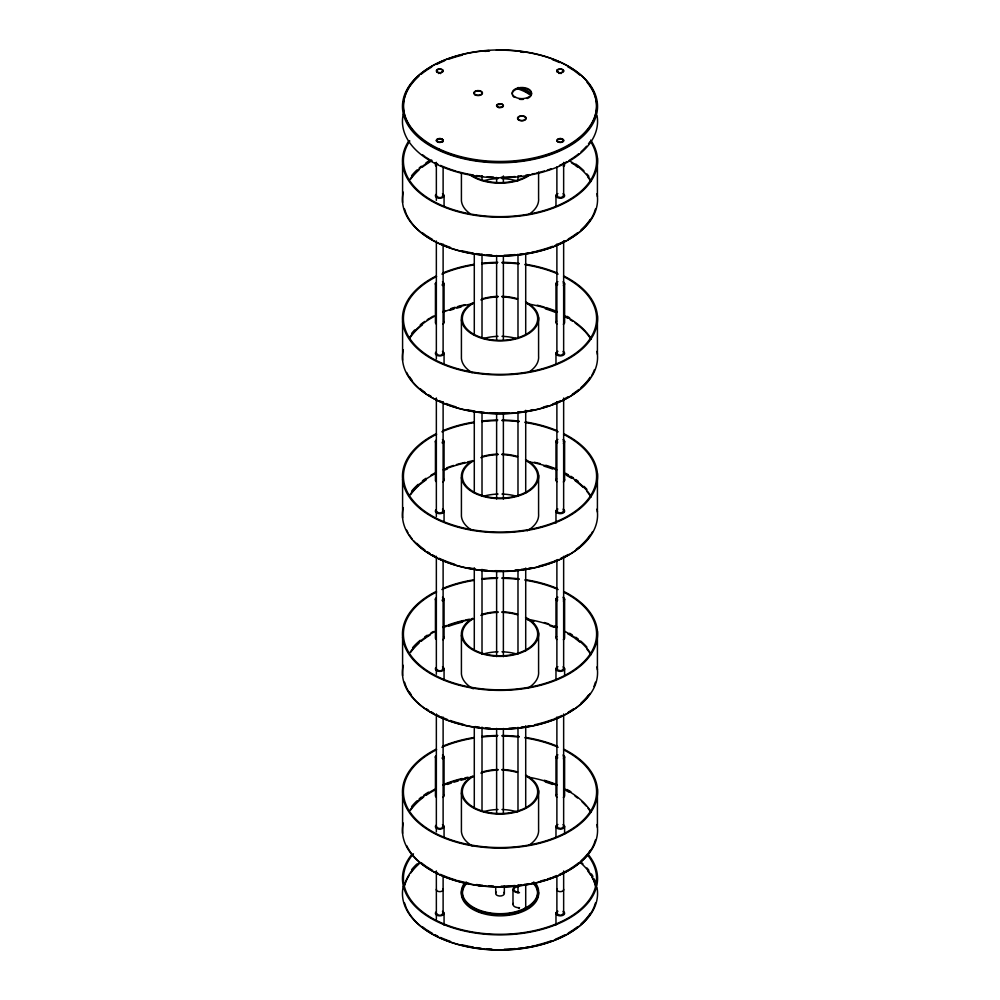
<?xml version="1.0" encoding="UTF-8"?>
<svg xmlns="http://www.w3.org/2000/svg" width="1000" height="1000" viewBox="0 0 1000 1000"><rect width="100%" height="100%" fill="white"/><g stroke="black" fill="none" stroke-linecap="round" stroke-linejoin="round"><path stroke-width="1.5" d="M441.75 139.713L441.75 138.925L438.113 138.775L436.362 140.625L438.55 142.312L442.113 141.862L442.9 139.8L441.75 138.925M527.112 98.537A9.663 5.575 0 0 0 531.4 94.725L531.5 93.562A9.663 5.575 0 0 0 522.362 88.287L520.35 88.35A9.663 5.575 0 0 0 512.212 94.15M556.9 71.025L557.3 69.95L560.513 68.938L563.438 70.213L563.575 71.3L560.988 72.8L559.087 72.713L556.9 71.025L556.9 71.812M557.3 194.75L557.562 196.863L560.988 197.6L563.575 196.1L563.438 195.012M557.3 282.887L557.562 284.988M557.3 352.475L557.562 354.588L560.988 355.325L563.575 353.825L563.438 352.738M557.3 440.613L557.562 442.713M557.3 510.2L557.562 512.312L560.988 513.05L563.575 511.55L563.438 510.462M557.3 598.337L557.562 600.438M557.3 667.925L557.562 670.037L560.988 670.775L563.575 669.275L563.438 668.188M557.3 756.062L557.562 758.162M557.3 825.65L557.562 827.763L560.988 828.5L563.575 827L563.438 825.913M557.3 912.4L557.562 914.513L560.988 915.25L563.575 913.75L563.438 912.65M442.113 285.2L442.9 283.137M442.113 442.925L442.9 440.863M442.113 600.65L442.9 598.587M442.113 758.375L442.9 756.312M558.65 138.775L556.9 140.625L557.562 141.65L560.988 142.387L563.175 141.488A3.375 1.95 0 0 0 562.7 139.125L562.013 138.812A3.375 1.95 0 0 0 557.925 139.075L557.375 139.475A3.375 1.95 0 0 0 557.312 141.425L557.837 141.838A3.375 1.95 0 0 0 562.625 141.888L563.575 140.9L562.3 138.925L558.65 138.775L558.65 139.562M440.45 72.8L443.038 71.3L442.9 70.213L439.975 68.938L436.763 69.95L437.025 72.062L440.45 72.8L440.45 73.587M522.062 88.3L531.487 93.737M518.212 87.513L520.438 88.35A28.188 16.275 0 0 1 531.4 94.675M436.362 195.825L438.55 197.512L440.45 197.6L442.113 197.062L442.9 195.012M436.362 353.55L438.55 355.238L440.45 355.325L442.113 354.787L442.9 352.738M436.362 511.275L438.55 512.962L440.45 513.05L442.113 512.525L442.9 510.462M436.362 669L438.55 670.688L440.45 670.775L442.113 670.25L442.9 668.188M436.362 826.725L438.55 828.413L440.45 828.5L442.113 827.975L442.9 825.913M436.362 913.475L438.55 915.163L440.45 915.25L442.113 914.712L442.9 912.65M563.438 283.137L563.575 284.237M563.438 440.863L563.575 441.962M563.438 598.587L563.575 599.688M563.438 756.312L563.575 757.412M597.413 157.938L597.413 196.588M597.413 315.663L597.413 354.312M597.413 473.387L597.413 512.038M597.413 631.125L597.413 669.762M597.413 788.85L597.413 827.487M564.612 283.688L564.612 322.325A4.35 2.512 0 0 1 563.35 324.237M564.612 441.413L564.612 480.05M564.612 599.138L564.612 637.775A4.35 2.512 0 0 1 563.35 639.688M564.612 668.737L564.612 674.912M564.612 756.862L564.612 795.5A4.35 2.512 0 0 1 563.35 797.412M564.612 826.462L564.612 834.188M563.65 162.375L563.65 196.713M563.65 241.05L563.65 354.35M563.65 398.05L563.65 512M563.65 556.337L563.65 669.638M563.65 713.988L563.65 827.275M563.65 870.987L563.65 913.975M563.438 139.8L563.438 140.588M562.3 138.925L562.3 139.713M560.988 72.8L560.988 73.587M560.513 138.537L560.513 139.325M559.087 72.713L559.087 73.513M557.3 69.95L557.3 70.738M556.888 166.988L556.888 196.637M556.888 244.1L556.888 354.288M556.888 401.75L556.888 511.925M556.888 560.312L556.888 669.562M556.888 717.038L556.888 827.212M556.888 875.6L556.888 913.913M555.975 195.3L555.975 206.112M555.975 283.425L555.975 322.062M555.975 353.025L555.975 363.837M555.975 441.15L555.975 479.787M555.975 510.75L555.975 523.112M555.975 598.875L555.975 637.525M555.975 668.475L555.975 679.287M555.975 756.6L555.975 795.25M555.975 826.2L555.975 837.013M555.975 912.95L555.975 924.938M538.587 172.087L538.587 198.363A38.638 22.3 0 0 1 528.713 214.462M538.587 317.45L538.587 356.087A38.638 22.3 0 0 1 528.713 372.188M538.587 475.175L538.587 513.812A38.638 22.3 0 0 1 527.312 530.75M538.587 632.9L538.587 671.538A38.638 22.3 0 0 1 528.713 687.638M538.587 790.625L538.587 829.262A38.638 22.3 0 0 1 528.713 845.362M525.712 254.163L525.712 333.812M525.712 410.325L525.712 493.1M525.712 568.05L525.712 650.825M525.712 725.775L525.712 806.988M525.712 885.062L525.712 906.925A3.862 2.225 0 0 1 525.588 907.513M517.987 176.088L517.987 180.775M517.987 254.163L517.987 338.5M517.987 411.887L517.987 496.225M517.987 569.612L517.987 653.95M517.987 727.337L517.987 811.675M517.987 885.062L517.987 892.875M512.987 889.525L512.987 904.5M504.338 885.9L504.338 893.388M503.375 175.963L503.375 182.2M503.375 255.562L503.375 339.85M503.375 413.2L503.375 499.05M503.375 570.85L503.375 656.688M503.375 728.487L503.375 812.775M496.625 177.45L496.625 182.138M496.625 255.487L496.625 339.775M496.625 413.137L496.625 498.975M496.625 570.775L496.625 656.625M496.625 728.425L496.625 814.262M495.712 887.138L495.712 893.138M482.013 175.837L482.013 180.525M482.013 253.912L482.013 338.25M482.013 413.2L482.013 495.975M482.013 569.362L482.013 653.7M482.013 727.087L482.013 811.425M474.288 253.912L474.288 335.125M474.288 411.637L474.288 492.85M474.288 567.812L474.288 649.013M474.288 727.087L474.288 806.737M461.413 172.875L461.413 200.7A38.638 22.3 0 0 0 469.975 213.575M461.413 319.788L461.413 358.425A38.638 22.3 0 0 0 472.113 372.7M461.413 477.512L461.413 516.15A38.638 22.3 0 0 0 472.113 530.425M461.413 635.237L461.413 673.875A38.638 22.3 0 0 0 473.263 688.812M461.413 792.962L461.413 831.6A38.638 22.3 0 0 0 472.113 845.875M444.062 195.562L444.062 206.375M444.062 283.688L444.062 322.325M444.062 353.288L444.062 364.1M444.062 441.413L444.062 480.05M444.062 511.012L444.062 521.825M444.062 599.138L444.062 637.775M444.062 668.737L444.062 679.55M444.062 756.862L444.062 795.5M444.062 826.462L444.062 837.275M444.062 913.213L444.062 925.2M443.113 167.05L443.113 196.713M443.113 244.175L443.113 354.35M443.113 401.812L443.113 512M443.113 560.375L443.113 669.638M443.113 717.1L443.113 827.275M443.113 875.662L443.113 913.975M442.9 139.8L442.9 140.588M443.038 140.9L443.038 141.688M439.975 138.537L439.975 139.325M438.55 72.713L438.55 73.513M438.113 138.775L438.113 139.562M436.35 162.3L436.362 200.375M436.35 240.987L436.35 358.963M436.35 397.987L436.35 516.613M436.35 556.275L436.35 674.25M436.35 713.913L436.35 831.9M436.35 870.913L436.362 919.212M435.438 283.425L435.438 322.062A4.35 2.512 0 0 0 436.35 324.038M435.438 441.15L435.438 479.787A4.35 2.512 0 0 0 436.35 481.763M435.438 598.875L435.438 637.525A4.35 2.512 0 0 0 436.35 639.487M435.438 756.6L435.438 795.25A4.35 2.512 0 0 0 436.35 797.212M402.587 163.837L402.587 202.475M402.587 321.562L402.587 360.213M402.587 479.288L402.587 517.938M402.587 637.013L402.587 675.662M402.587 794.737L402.587 833.388M525.2 908.05A3.862 2.225 0 0 1 524.587 908.512M519.125 908.512A3.862 2.225 0 0 1 518.513 908.05M563.55 889.212A3.375 1.95 0 0 1 563.175 890.688L562.625 891.087A3.375 1.95 0 0 1 557.837 891.038L557.312 890.625A3.375 1.95 0 0 1 557.375 888.675M442.688 888.737A3.375 1.95 0 0 1 442.625 890.688L442.075 891.087A3.375 1.95 0 0 1 437.3 891.038L436.775 890.625A3.375 1.95 0 0 1 436.475 889.137M597.025 115.575A97.55 56.325 0 0 1 498.713 177.775A97.55 56.325 0 0 1 403.288 114.1M496.362 50.2A97.55 56.325 0 0 1 587.362 131.537A97.55 56.325 0 0 1 420.1 138.787A97.55 56.325 0 0 1 489.062 50.512M593.913 93.45A96.587 55.763 0 0 1 494.95 162.162A96.587 55.763 0 0 1 408.963 87.85M409.825 86.487A96.587 55.763 0 0 1 419 76.1M421.262 74.175A96.587 55.763 0 0 1 431.7 67.05M436.625 64.4A96.587 55.763 0 0 1 444.613 60.788M448.7 59.225A96.587 55.763 0 0 1 462.512 55.087M484.888 51.4A96.587 55.763 0 0 1 489.5 51.037M520.475 51.975A96.587 55.763 0 0 1 523.5 52.387M552.6 59.713A96.587 55.763 0 0 1 559.475 62.538M567.638 66.675A96.587 55.763 0 0 1 573.9 70.562M575.062 71.388A96.587 55.763 0 0 1 579.875 75.125M587.05 82.312A96.587 55.763 0 0 1 593.3 92.037M590.175 141.438A96.587 55.763 0 0 1 588.462 143.837M586.562 146.188A96.587 55.763 0 0 1 581 151.825M578.737 153.75A96.587 55.763 0 0 1 569.7 160.062M567.1 161.562A96.587 55.763 0 0 1 559.462 165.4M551.3 168.713A96.587 55.763 0 0 1 547.288 170.087M544.538 170.938A96.587 55.763 0 0 1 536.05 173.188M534.612 173.525A96.587 55.763 0 0 1 531.7 174.137M528.75 174.7A96.587 55.763 0 0 1 525.75 175.2M521.213 175.863A96.587 55.763 0 0 1 518.162 176.225M515.112 176.537A96.587 55.763 0 0 1 501.15 177.225M493.4 177.087A96.587 55.763 0 0 1 487.212 176.737M482.587 176.312A96.587 55.763 0 0 1 476.5 175.55M473.512 175.087A96.587 55.763 0 0 1 457.537 171.55M456.15 171.15A96.587 55.763 0 0 1 440.525 165.4M437.8 164.125A96.587 55.763 0 0 1 435.037 162.725M432.362 161.262A96.587 55.763 0 0 1 426.1 157.363M424.938 156.55A96.587 55.763 0 0 1 422.463 154.713M525.55 91.325A38.638 22.3 0 0 1 530.025 94.012M523.362 99.362A9.663 5.575 0 0 1 519.35 99.25M514.35 97.362A9.663 5.575 0 0 1 512.525 95.3M517.1 88.675A37.663 21.75 0 0 1 529.275 94.362M597.025 193.65A97.55 56.325 0 0 1 498.713 255.85A97.55 56.325 0 0 1 403.288 192.175M411.587 175.738A97.55 56.325 0 0 1 416.975 169.963M419.212 167.975A97.55 56.325 0 0 1 421.35 166.213M425.975 162.85A97.55 56.325 0 0 1 428.45 161.25M575.812 164.088A97.55 56.325 0 0 1 583.975 170.875M586.925 173.962A97.55 56.325 0 0 1 588.875 176.325M590.662 140.1A97.55 56.325 0 0 1 500.575 217.213A97.55 56.325 0 0 1 408.925 140.712M590.175 219.513A96.587 55.763 0 0 1 581 229.9M577.55 232.775A96.587 55.763 0 0 1 568.3 238.962M564.637 240.963A96.587 55.763 0 0 1 555.388 245.212M552.6 246.3A96.587 55.763 0 0 1 536.05 251.262M534.612 251.588A96.587 55.763 0 0 1 531.7 252.213M528.75 252.775A96.587 55.763 0 0 1 525.75 253.275M522.725 253.725A96.587 55.763 0 0 1 519.688 254.125M515.112 254.613A96.587 55.763 0 0 1 504.275 255.238M491.85 255.1A96.587 55.763 0 0 1 487.212 254.8M481.05 254.213A96.587 55.763 0 0 1 476.5 253.625M473.512 253.162A96.587 55.763 0 0 1 461.775 250.738M450.262 247.338A96.587 55.763 0 0 1 440.525 243.475M432.362 239.338A96.587 55.763 0 0 1 426.1 235.438M424.938 234.625A96.587 55.763 0 0 1 422.463 232.787M409.825 179.55A96.587 55.763 0 0 1 431.7 160.1M568.95 160.487A96.587 55.763 0 0 1 591.325 181.388M590.575 141.512A96.587 55.763 0 0 1 499.438 216.65A96.587 55.763 0 0 1 409.825 140.912M530.025 174.925A38.638 22.3 0 0 1 469.975 174.925M436.35 166.312A4.35 2.512 0 0 1 435.438 164.338M564.612 164.6A4.35 2.512 0 0 1 563.35 166.513M529.275 174.575A37.663 21.75 0 0 1 470.725 174.575M483.612 180.738A37.663 21.75 0 0 1 498.025 178.6M501.975 178.6A37.663 21.75 0 0 1 517.1 180.95M595.4 209.05A96.587 55.763 0 0 1 505.05 256.012A96.587 55.763 0 0 1 406.7 214.75M406.087 213.35A96.587 55.763 0 0 1 404.6 209.05M410.65 179.137A96.587 55.763 0 0 1 419 169.95M422.45 167.075A96.587 55.763 0 0 1 430.3 161.725M571.475 162.812A96.587 55.763 0 0 1 573.9 164.412M575.062 165.225A96.587 55.763 0 0 1 577.537 167.062M588 177.338A96.587 55.763 0 0 1 590.575 180.95M563.013 193.738A4.35 2.512 0 0 1 563.35 197.463A4.35 2.512 0 0 1 556.9 197.262A4.35 2.512 0 0 1 557.9 193.588M442.463 193.738A4.35 2.512 0 0 1 443.2 197.2A4.35 2.512 0 0 1 437.238 197.75A4.35 2.512 0 0 1 436.087 194.325M597.025 509.1A97.55 56.325 0 0 1 498.713 571.3A97.55 56.325 0 0 1 403.288 507.625M411.587 491.188A97.55 56.325 0 0 1 418.188 484.312M422.463 480.812A97.55 56.325 0 0 1 425.975 478.3M431.025 475.163A97.55 56.325 0 0 1 434.712 473.137M446.875 467.75A97.55 56.325 0 0 1 453.612 465.438M456.413 464.6A97.55 56.325 0 0 1 465.037 462.4M467.975 461.788A97.55 56.325 0 0 1 470.962 461.213M534.225 462.238A97.55 56.325 0 0 1 540.05 463.625M545.788 465.25A97.55 56.325 0 0 1 555.962 468.85M565.612 473.3A97.55 56.325 0 0 1 568.312 474.775M570.925 476.312A97.55 56.325 0 0 1 573.425 477.9M575.812 479.538A97.55 56.325 0 0 1 578.312 481.4M583.975 486.325A97.55 56.325 0 0 1 586.925 489.412M564.225 433.95A97.55 56.325 0 0 1 570.438 515.312A97.55 56.325 0 0 1 429.375 515.188A97.55 56.325 0 0 1 435.988 433.837M442.675 430.775A97.55 56.325 0 0 1 473.988 422.062M481.662 421.025A97.55 56.325 0 0 1 497.825 420.037M502.2 420.037A97.55 56.325 0 0 1 519.138 421.112M525.25 421.938A97.55 56.325 0 0 1 557.35 430.788M590.175 534.963A96.587 55.763 0 0 1 581 545.35M579.888 546.325A96.587 55.763 0 0 1 576.325 549.163M568.3 554.412A96.587 55.763 0 0 1 560.788 558.325M558.112 559.525A96.587 55.763 0 0 1 554 561.213M552.6 561.75A96.587 55.763 0 0 1 538.913 566.025M531.7 567.663A96.587 55.763 0 0 1 528.75 568.225M525.75 568.725A96.587 55.763 0 0 1 521.213 569.388M518.162 569.75A96.587 55.763 0 0 1 515.112 570.062M501.15 570.737A96.587 55.763 0 0 1 494.95 570.675M487.212 570.25A96.587 55.763 0 0 1 482.587 569.837M475 568.85A96.587 55.763 0 0 1 469.062 567.812M454.663 564.225A96.587 55.763 0 0 1 439.212 558.325M435.037 556.25A96.587 55.763 0 0 1 432.362 554.788M429.775 553.263A96.587 55.763 0 0 1 427.3 551.7M424.938 550.075A96.587 55.763 0 0 1 416.863 543.362M409.825 495A96.587 55.763 0 0 1 435.363 473.55M443.237 469.862A96.587 55.763 0 0 1 471.25 461.75M527.975 461.613A96.587 55.763 0 0 1 556.788 469.875M564.963 473.713A96.587 55.763 0 0 1 591.325 496.838M563.587 434.363A96.587 55.763 0 0 1 569.738 514.925A96.587 55.763 0 0 1 430.075 514.8A96.587 55.763 0 0 1 436.625 434.263M441.887 431.8A96.587 55.763 0 0 1 474.25 422.6M481.838 421.575A96.587 55.763 0 0 1 497.287 420.6M501.962 420.588A96.587 55.763 0 0 1 518.95 421.662M525 422.475A96.587 55.763 0 0 1 558.138 431.812M525.55 459.613A38.638 22.3 0 0 1 528.438 491.438A38.638 22.3 0 0 1 473.263 492.438A38.638 22.3 0 0 1 472.688 460.575M481.737 456.688A38.638 22.3 0 0 1 497.975 454.062M502.025 454.062A38.638 22.3 0 0 1 517.537 456.463M443.6 479.05A4.35 2.512 0 0 1 442.8 481.962M564.15 479.05A4.35 2.512 0 0 1 563.35 481.962M556.9 481.763A4.35 2.512 0 0 1 556.625 478.825M526.075 460.637A37.663 21.75 0 0 1 527.013 491.5A37.663 21.75 0 0 1 473.55 491.825A37.663 21.75 0 0 1 473.363 460.962M480.825 457.625A37.663 21.75 0 0 1 498.025 454.625M501.975 454.625A37.663 21.75 0 0 1 517.1 456.962M483.612 496.188A37.663 21.75 0 0 1 498.025 494.05M501.975 494.05A37.663 21.75 0 0 1 517.1 496.4M592.6 531.613A96.587 55.763 0 0 1 591.038 534.388M590.175 535.763A96.587 55.763 0 0 1 505.05 571.462A96.587 55.763 0 0 1 413.938 541.087M412 538.763A96.587 55.763 0 0 1 409.425 535.15M407.962 532.688A96.587 55.763 0 0 1 406.7 530.2M410.65 494.588A96.587 55.763 0 0 1 419 485.4M420.112 484.438A96.587 55.763 0 0 1 426.238 479.775M444.613 470.087A96.587 55.763 0 0 1 447.4 469M543.85 466.087A96.587 55.763 0 0 1 552.6 469M566.312 475.225A96.587 55.763 0 0 1 571.475 478.263M575.062 480.675A96.587 55.763 0 0 1 583.138 487.388M587.05 491.613A96.587 55.763 0 0 1 590.575 496.4M563.013 509.188A4.35 2.512 0 0 1 563.35 512.913A4.35 2.512 0 0 1 556.9 512.712A4.35 2.512 0 0 1 557.9 509.038M563.013 439.588A4.35 2.512 0 0 1 563.35 443.312M556.9 443.125A4.35 2.512 0 0 1 557.9 439.438M442.463 439.588A4.35 2.512 0 0 1 442.8 443.312M436.35 443.125A4.35 2.512 0 0 1 436.087 440.175M442.463 509.188A4.35 2.512 0 0 1 443.2 512.65A4.35 2.512 0 0 1 437.238 513.2A4.35 2.512 0 0 1 436.087 509.775M597.025 351.375A97.55 56.325 0 0 1 498.713 413.575A97.55 56.325 0 0 1 403.288 349.9M411.587 333.462A97.55 56.325 0 0 1 414.688 329.95M420.262 324.812A97.55 56.325 0 0 1 424.775 321.4M427.2 319.762A97.55 56.325 0 0 1 429.725 318.2M431.025 317.438A97.55 56.325 0 0 1 433.462 316.075M442.675 311.688A97.55 56.325 0 0 1 445.462 310.562M450.875 308.6A97.55 56.325 0 0 1 455.012 307.288M457.837 306.475A97.55 56.325 0 0 1 465.037 304.675M537.163 305.188A97.55 56.325 0 0 1 544.288 307.075M545.788 307.525A97.55 56.325 0 0 1 557.35 311.7M566.975 316.312A97.55 56.325 0 0 1 569.637 317.812M564.225 276.225A97.55 56.325 0 0 1 570.438 357.587A97.55 56.325 0 0 1 429.375 357.463A97.55 56.325 0 0 1 435.988 276.112M442.675 273.05A97.55 56.325 0 0 1 473.988 264.337M481.662 263.3A97.55 56.325 0 0 1 497.825 262.312M502.2 262.312A97.55 56.325 0 0 1 519.138 263.387M525.25 264.212A97.55 56.325 0 0 1 557.35 273.05M590.175 377.238A96.587 55.763 0 0 1 581 387.625M578.737 389.55A96.587 55.763 0 0 1 572.438 394.137M568.3 396.688A96.587 55.763 0 0 1 563.375 399.338M560.788 400.6A96.587 55.763 0 0 1 552.6 404.025M547.288 405.875A96.587 55.763 0 0 1 543.15 407.15M533.162 409.637A96.587 55.763 0 0 1 530.225 410.225M527.25 410.763A96.587 55.763 0 0 1 524.237 411.238M521.213 411.662A96.587 55.763 0 0 1 518.162 412.025M508.95 412.788A96.587 55.763 0 0 1 490.3 412.738M484.125 412.262A96.587 55.763 0 0 1 479.525 411.75M475 411.125A96.587 55.763 0 0 1 467.587 409.787M456.15 406.95A96.587 55.763 0 0 1 445.988 403.488M443.212 402.362A96.587 55.763 0 0 1 439.212 400.6M431.05 396.312A96.587 55.763 0 0 1 428.525 394.762M424.938 392.35A96.587 55.763 0 0 1 420.125 388.6M412 380.238A96.587 55.763 0 0 1 409.425 376.637M409.825 337.275A96.587 55.763 0 0 1 435.363 315.825M443.237 312.137A96.587 55.763 0 0 1 472.75 303.762M527.975 303.888A96.587 55.763 0 0 1 556.788 312.15M564.963 315.988A96.587 55.763 0 0 1 591.325 339.113M563.587 276.637A96.587 55.763 0 0 1 569.738 357.2A96.587 55.763 0 0 1 430.075 357.075A96.587 55.763 0 0 1 436.625 276.537M441.887 274.075A96.587 55.763 0 0 1 474.25 264.875M481.838 263.85A96.587 55.763 0 0 1 497.287 262.875M501.962 262.863A96.587 55.763 0 0 1 518.95 263.938M525 264.75A96.587 55.763 0 0 1 558.138 274.088M525.55 301.887A38.638 22.3 0 0 1 528.438 333.713A38.638 22.3 0 0 1 473.263 334.712A38.638 22.3 0 0 1 472.688 302.85M481.737 298.962A38.638 22.3 0 0 1 497.975 296.337M502.025 296.337A38.638 22.3 0 0 1 517.537 298.738M443.6 321.325A4.35 2.512 0 0 1 442.8 324.237M556.9 324.038A4.35 2.512 0 0 1 556.625 321.1M526.075 302.913A37.663 21.75 0 0 1 527.013 333.775A37.663 21.75 0 0 1 473.55 334.1A37.663 21.75 0 0 1 473.363 303.238M480.825 299.9A37.663 21.75 0 0 1 498.025 296.9M501.975 296.9A37.663 21.75 0 0 1 517.1 299.237M483.612 338.462A37.663 21.75 0 0 1 498.025 336.325M501.975 336.325A37.663 21.75 0 0 1 515.688 338.275M594.475 369.637A96.587 55.763 0 0 1 591.85 375.288M590.175 378.025A96.587 55.763 0 0 1 494.95 413.738A96.587 55.763 0 0 1 406.7 372.475M409.825 338.062A96.587 55.763 0 0 1 422.45 324.8M450.025 310.325A96.587 55.763 0 0 1 454.075 308.988M456.85 308.163A96.587 55.763 0 0 1 461.087 307.013M545.337 308.812A96.587 55.763 0 0 1 555.413 312.375M564.963 316.775A96.587 55.763 0 0 1 567.638 318.238M570.225 319.762A96.587 55.763 0 0 1 572.7 321.337M575.062 322.95A96.587 55.763 0 0 1 585.125 331.7M586.062 332.738A96.587 55.763 0 0 1 590.575 338.675M563.013 351.463A4.35 2.512 0 0 1 563.35 355.188A4.35 2.512 0 0 1 556.9 354.988A4.35 2.512 0 0 1 557.9 351.312M563.013 281.863A4.35 2.512 0 0 1 563.35 285.587M556.9 285.4A4.35 2.512 0 0 1 557.9 281.712M442.463 281.863A4.35 2.512 0 0 1 442.8 285.587M436.35 285.4A4.35 2.512 0 0 1 436.087 282.45M442.463 351.463A4.35 2.512 0 0 1 443.2 354.925A4.35 2.512 0 0 1 437.238 355.475A4.35 2.512 0 0 1 436.087 352.05M597.025 666.825A97.55 56.325 0 0 1 498.713 729.025A97.55 56.325 0 0 1 403.288 665.35M412.575 647.725A97.55 56.325 0 0 1 420.262 640.263M424.775 636.85A97.55 56.325 0 0 1 427.2 635.212M431.025 632.888A97.55 56.325 0 0 1 433.462 631.525M442.675 627.137A97.55 56.325 0 0 1 446.875 625.475M448.188 624.987A97.55 56.325 0 0 1 463.587 620.462M465.037 620.125A97.55 56.325 0 0 1 469.462 619.212M544.288 622.525A97.55 56.325 0 0 1 548.763 623.925M554.55 626.013A97.55 56.325 0 0 1 557.35 627.15M569.637 633.263A97.55 56.325 0 0 1 572.188 634.825M575.812 637.263A97.55 56.325 0 0 1 578.312 639.125M580.675 641.05A97.55 56.325 0 0 1 586.925 647.138M564.225 591.675A97.55 56.325 0 0 1 570.438 673.037A97.55 56.325 0 0 1 429.375 672.913A97.55 56.325 0 0 1 435.988 591.562M442.675 588.5A97.55 56.325 0 0 1 473.988 579.788M481.662 578.75A97.55 56.325 0 0 1 497.825 577.762M502.2 577.762A97.55 56.325 0 0 1 519.138 578.837M525.25 579.663A97.55 56.325 0 0 1 557.35 588.513M588.462 695.088A96.587 55.763 0 0 1 581 703.075M573.763 708.7A96.587 55.763 0 0 1 568.3 712.138M562.087 715.425A96.587 55.763 0 0 1 554 718.938M552.6 719.475A96.587 55.763 0 0 1 534.612 724.775M530.225 725.675A96.587 55.763 0 0 1 527.25 726.213M524.237 726.688A96.587 55.763 0 0 1 521.213 727.113M515.112 727.788A96.587 55.763 0 0 1 508.95 728.238M490.3 728.188A96.587 55.763 0 0 1 485.662 727.85M479.525 727.2A96.587 55.763 0 0 1 475 726.575M463.212 724.275A96.587 55.763 0 0 1 450.262 720.512M447.4 719.475A96.587 55.763 0 0 1 440.525 716.65M439.212 716.05A96.587 55.763 0 0 1 436.413 714.688M433.688 713.25A96.587 55.763 0 0 1 431.05 711.762M428.525 710.212A96.587 55.763 0 0 1 426.1 708.612M411.1 694.5A96.587 55.763 0 0 1 409.425 692.087M409.825 652.725A96.587 55.763 0 0 1 435.363 631.275M443.237 627.587A96.587 55.763 0 0 1 471.25 619.475M526.487 619.087A96.587 55.763 0 0 1 556.788 627.6M564.963 631.438A96.587 55.763 0 0 1 591.325 654.562M563.587 592.087A96.587 55.763 0 0 1 569.738 672.65A96.587 55.763 0 0 1 430.075 672.537A96.587 55.763 0 0 1 436.625 591.987M441.887 589.525A96.587 55.763 0 0 1 474.25 580.325M481.838 579.3A96.587 55.763 0 0 1 497.287 578.325M501.962 578.312A96.587 55.763 0 0 1 518.95 579.388M525 580.2A96.587 55.763 0 0 1 558.138 589.538M525.55 617.337A38.638 22.3 0 0 1 528.438 649.163A38.638 22.3 0 0 1 473.263 650.163A38.638 22.3 0 0 1 472.688 618.3M481.737 614.412A38.638 22.3 0 0 1 497.975 611.788M502.025 611.788A38.638 22.3 0 0 1 517.537 614.188M443.6 636.775A4.35 2.512 0 0 1 442.8 639.688M556.9 639.487A4.35 2.512 0 0 1 556.625 636.55M526.075 618.362A37.663 21.75 0 0 1 527.013 649.225A37.663 21.75 0 0 1 473.55 649.55A37.663 21.75 0 0 1 473.363 618.688M480.825 615.35A37.663 21.75 0 0 1 498.025 612.35M501.975 612.35A37.663 21.75 0 0 1 517.1 614.688M482.2 654.338A37.663 21.75 0 0 1 498.025 651.775M501.975 651.775A37.663 21.75 0 0 1 517.1 654.125M595.4 682.225A96.587 55.763 0 0 1 593.925 686.513M590.175 693.487A96.587 55.763 0 0 1 505.05 729.188A96.587 55.763 0 0 1 413.938 698.812M412.95 697.663A96.587 55.763 0 0 1 406.7 687.925M406.087 686.525A96.587 55.763 0 0 1 404.6 682.225M410.65 652.312A96.587 55.763 0 0 1 419 643.125M421.262 641.2A96.587 55.763 0 0 1 430.3 634.9M448.7 626.25A96.587 55.763 0 0 1 462.512 622.1M527.975 620.125A96.587 55.763 0 0 1 533.888 621.275M549.738 625.7A96.587 55.763 0 0 1 554.012 627.275M567.638 633.688A96.587 55.763 0 0 1 573.9 637.587M575.062 638.4A96.587 55.763 0 0 1 579.875 642.15M587.05 649.338A96.587 55.763 0 0 1 589.763 652.913M563.013 666.912A4.35 2.512 0 0 1 563.35 670.638A4.35 2.512 0 0 1 556.9 670.438A4.35 2.512 0 0 1 557.9 666.762M563.013 597.312A4.35 2.512 0 0 1 563.35 601.038M556.9 600.85A4.35 2.512 0 0 1 557.9 597.163M442.463 597.312A4.35 2.512 0 0 1 442.8 601.038M436.35 600.85A4.35 2.512 0 0 1 436.087 597.9M442.463 666.912A4.35 2.512 0 0 1 443.2 670.375A4.35 2.512 0 0 1 437.238 670.925A4.35 2.512 0 0 1 436.087 667.5M597.025 887.65A97.55 56.325 0 0 1 498.713 949.837A97.55 56.325 0 0 1 403.288 886.162M411.587 869.725A97.55 56.325 0 0 1 416.975 863.95M580.675 861.862A97.55 56.325 0 0 1 582.913 863.85M586.925 867.95A97.55 56.325 0 0 1 588.875 870.312M591.475 873.95A97.55 56.325 0 0 1 592.95 876.438M594.225 878.95A97.55 56.325 0 0 1 595.913 883.25M587.925 854.137A97.55 56.325 0 0 1 500.575 934.862A97.55 56.325 0 0 1 411.587 854.75M590.175 913.512A96.587 55.763 0 0 1 581 923.9M577.55 926.762A96.587 55.763 0 0 1 568.3 932.95M564.637 934.963A96.587 55.763 0 0 1 555.388 939.212M551.3 940.775A96.587 55.763 0 0 1 536.05 945.263M534.612 945.588A96.587 55.763 0 0 1 531.7 946.2M528.75 946.762A96.587 55.763 0 0 1 525.75 947.275M522.725 947.725A96.587 55.763 0 0 1 518.162 948.288M515.112 948.6A96.587 55.763 0 0 1 504.275 949.237M491.85 949.087A96.587 55.763 0 0 1 487.212 948.8M481.05 948.2A96.587 55.763 0 0 1 476.5 947.613M473.512 947.15A96.587 55.763 0 0 1 461.775 944.737M450.262 941.325A96.587 55.763 0 0 1 440.525 937.463M437.8 936.188A96.587 55.763 0 0 1 435.037 934.788M432.362 933.325A96.587 55.763 0 0 1 426.1 929.438M424.938 928.612A96.587 55.763 0 0 1 422.463 926.775M404.6 884.8A96.587 55.763 0 0 1 419 863.15M579.875 862.175A96.587 55.763 0 0 1 596.062 887.7M587.05 854.388A96.587 55.763 0 0 1 499.45 934.3A96.587 55.763 0 0 1 413.438 853.812M538.587 892.362A38.638 22.3 0 0 1 493.95 915.55A38.638 22.3 0 0 1 463.938 885.525M535.288 884.45A38.638 22.3 0 0 1 538.162 890.037M535.288 882.875A38.638 22.3 0 0 1 501.012 914.25A38.638 22.3 0 0 1 463.938 883.95M503.875 892.387A4.35 2.512 0 0 1 499.775 896.025A4.35 2.512 0 0 1 496.35 892.163M483.762 885.688A5.8 3.35 0 0 1 476.8 884.837M533.562 883.65A37.663 21.75 0 0 1 536.388 899.15M535.163 901.312A37.663 21.75 0 0 1 532.625 904.4M531.587 905.375A37.663 21.75 0 0 1 527.987 908.075M520.513 911.762A37.663 21.75 0 0 1 513.5 913.825M508.988 914.65A37.663 21.75 0 0 1 505.887 915M494.888 915.075A37.663 21.75 0 0 1 491.775 914.75M482.9 912.9A37.663 21.75 0 0 1 476.3 910.425M472.812 908.575A37.663 21.75 0 0 1 466.438 903.4M463.025 897.675A37.663 21.75 0 0 1 467.375 882.65M519.5 907.688A5.8 3.35 0 0 1 513.225 903.413M533.562 882.075A37.663 21.75 0 0 1 500 913.7A37.663 21.75 0 0 1 466.438 882.075M563.013 911.388A4.35 2.512 0 0 1 563.35 915.113A4.35 2.512 0 0 1 556.9 914.912A4.35 2.512 0 0 1 557.9 911.237M442.463 911.388A4.35 2.512 0 0 1 443.2 914.85A4.35 2.512 0 0 1 437.238 915.387A4.35 2.512 0 0 1 436.087 911.975M519.5 892.7A5.8 3.35 0 0 1 513.112 890.075A5.8 3.35 0 0 1 517.125 886.175M518.787 892.175A4.825 2.788 0 0 1 513.95 889.388A4.825 2.788 0 0 1 518.787 886.6M595.4 903.037A96.587 55.763 0 0 1 505.05 950A96.587 55.763 0 0 1 406.7 908.75M406.087 907.337A96.587 55.763 0 0 1 404.6 903.037M404.6 885.588A96.587 55.763 0 0 1 408.963 875.688M410.65 873.125A96.587 55.763 0 0 1 419 863.938M588 871.325A96.587 55.763 0 0 1 590.575 874.938M592.038 877.4A96.587 55.763 0 0 1 593.3 879.875M593.913 881.287A96.587 55.763 0 0 1 595.763 887.038M597.025 824.55A97.55 56.325 0 0 1 498.713 886.75A97.55 56.325 0 0 1 403.288 823.075M411.587 806.637A97.55 56.325 0 0 1 416.975 800.863M419.212 798.875A97.55 56.325 0 0 1 421.35 797.125M423.6 795.413A97.55 56.325 0 0 1 428.45 792.15M442.675 784.862A97.55 56.325 0 0 1 462.137 778.525M465.037 777.85A97.55 56.325 0 0 1 467.975 777.237M544.288 780.25A97.55 56.325 0 0 1 557.35 784.875M566.975 789.488A97.55 56.325 0 0 1 570.925 791.762M564.225 749.4A97.55 56.325 0 0 1 570.438 830.763A97.55 56.325 0 0 1 429.375 830.638A97.55 56.325 0 0 1 435.988 749.287M442.675 746.225A97.55 56.325 0 0 1 473.988 737.513M481.662 736.475A97.55 56.325 0 0 1 497.825 735.487M502.2 735.487A97.55 56.325 0 0 1 519.138 736.562M525.25 737.387A97.55 56.325 0 0 1 557.35 746.237M590.175 850.413A96.587 55.763 0 0 1 588.462 852.812M586.562 855.163A96.587 55.763 0 0 1 581 860.8M578.737 862.725A96.587 55.763 0 0 1 569.7 869.038M568.3 869.862A96.587 55.763 0 0 1 559.462 874.375M556.763 875.55A96.587 55.763 0 0 1 552.6 877.2M551.3 877.688A96.587 55.763 0 0 1 547.288 879.062M544.538 879.912A96.587 55.763 0 0 1 540.337 881.1M534.612 882.5A96.587 55.763 0 0 1 531.7 883.112M528.75 883.675A96.587 55.763 0 0 1 524.237 884.412M521.213 884.837A96.587 55.763 0 0 1 518.162 885.2M515.112 885.512A96.587 55.763 0 0 1 501.15 886.188M493.4 886.062A96.587 55.763 0 0 1 488.75 885.812M482.587 885.288A96.587 55.763 0 0 1 476.5 884.525M469.062 883.263A96.587 55.763 0 0 1 457.537 880.525M456.15 880.125A96.587 55.763 0 0 1 440.525 874.375M437.8 873.1A96.587 55.763 0 0 1 435.037 871.7M432.362 870.238A96.587 55.763 0 0 1 426.1 866.338M424.938 865.525A96.587 55.763 0 0 1 421.275 862.738M409.825 810.45A96.587 55.763 0 0 1 435.363 789M443.237 785.312A96.587 55.763 0 0 1 472.75 776.938M527.975 777.062A96.587 55.763 0 0 1 556.788 785.325M564.963 789.163A96.587 55.763 0 0 1 591.325 812.288M563.587 749.812A96.587 55.763 0 0 1 569.738 830.375A96.587 55.763 0 0 1 430.075 830.263A96.587 55.763 0 0 1 436.625 749.712M441.887 747.25A96.587 55.763 0 0 1 474.25 738.05M481.838 737.025A96.587 55.763 0 0 1 497.287 736.05M501.962 736.038A96.587 55.763 0 0 1 518.95 737.113M525 737.925A96.587 55.763 0 0 1 558.138 747.262M525.55 775.062A38.638 22.3 0 0 1 528.438 806.888A38.638 22.3 0 0 1 473.263 807.887A38.638 22.3 0 0 1 472.688 776.025M481.737 772.138A38.638 22.3 0 0 1 497.975 769.513M502.025 769.513A38.638 22.3 0 0 1 517.537 771.912M443.6 794.5A4.35 2.512 0 0 1 442.8 797.412M556.9 797.212A4.35 2.512 0 0 1 556.625 794.275M526.075 776.1A37.663 21.75 0 0 1 527.013 806.95A37.663 21.75 0 0 1 473.55 807.275A37.663 21.75 0 0 1 473.363 776.413M480.825 773.075A37.663 21.75 0 0 1 498.025 770.075M501.975 770.075A37.663 21.75 0 0 1 517.1 772.412M483.612 811.637A37.663 21.75 0 0 1 498.025 809.5M501.975 809.5A37.663 21.75 0 0 1 517.1 811.85M595.4 839.95A96.587 55.763 0 0 1 505.05 886.912A96.587 55.763 0 0 1 406.7 845.65M410.65 810.037A96.587 55.763 0 0 1 423.675 797.05M426.238 795.225A96.587 55.763 0 0 1 435.363 789.788M447.4 784.45A96.587 55.763 0 0 1 451.362 783.05M454.075 782.163A96.587 55.763 0 0 1 458.25 780.938M461.087 780.188A96.587 55.763 0 0 1 465.387 779.163M545.337 781.988A96.587 55.763 0 0 1 552.6 784.45M566.312 790.675A96.587 55.763 0 0 1 568.95 792.175M575.062 796.125A96.587 55.763 0 0 1 577.537 797.962M582.087 801.838A96.587 55.763 0 0 1 586.062 805.913M588 808.238A96.587 55.763 0 0 1 590.575 811.85M563.013 824.638A4.35 2.512 0 0 1 563.35 828.363A4.35 2.512 0 0 1 556.9 828.162A4.35 2.512 0 0 1 557.9 824.488M563.013 755.05A4.35 2.512 0 0 1 563.35 758.763M556.9 758.575A4.35 2.512 0 0 1 557.9 754.887M442.463 755.05A4.35 2.512 0 0 1 442.8 758.763M436.35 758.575A4.35 2.512 0 0 1 436.087 755.625M442.463 824.638A4.35 2.512 0 0 1 443.2 828.1A4.35 2.512 0 0 1 437.238 828.65A4.35 2.512 0 0 1 436.087 825.225M497.038 104.75L496.625 105.825L498.812 107.513L502.9 106.688A3.375 1.95 0 0 0 502.438 104.338L501.737 104.012A3.375 1.95 0 0 0 497.65 104.288L497.1 104.675A3.375 1.95 0 0 0 497.038 106.638L497.562 107.037A3.375 1.95 0 0 0 502.35 107.088L503.3 106.1L502.025 104.125L497.038 104.75M437.375 69.488L436.825 69.887A3.375 1.95 0 0 0 436.775 71.838L437.3 72.25A3.375 1.95 0 0 0 442.075 72.3L442.625 71.9A3.375 1.95 0 0 0 442.163 69.538L441.475 69.212A3.375 1.95 0 0 0 437.375 69.488M437.375 139.075L436.825 139.475A3.375 1.95 0 0 0 436.775 141.425L437.3 141.838A3.375 1.95 0 0 0 442.075 141.888L442.625 141.488A3.375 1.95 0 0 0 442.163 139.125L441.475 138.812A3.375 1.95 0 0 0 437.375 139.075M557.925 69.488L557.375 69.887A3.375 1.95 0 0 0 557.312 71.838L557.837 72.25A3.375 1.95 0 0 0 562.625 72.3L563.175 71.9A3.375 1.95 0 0 0 562.7 69.538L562.013 69.212A3.375 1.95 0 0 0 557.925 69.488M519.125 119.887A3.862 2.225 0 0 0 525.588 118.888A3.862 2.225 0 0 0 520.85 116.15A3.862 2.225 0 0 0 519.125 119.887M475.412 94.65A3.862 2.225 0 0 0 481.875 93.65A3.862 2.225 0 0 0 477.15 90.913A3.862 2.225 0 0 0 475.412 94.65M439.212 149.025A96.587 55.763 0 0 0 595.4 114.412A96.587 55.763 0 0 0 465.387 53.625A96.587 55.763 0 0 0 439.212 149.025M474.762 94.65A4.35 2.512 0 0 0 482.2 93.963A4.35 2.512 0 0 0 477.463 90.588A4.35 2.512 0 0 0 474.762 94.65M518.475 119.887A4.35 2.512 0 0 0 525.913 119.2A4.35 2.512 0 0 0 521.175 115.825A4.35 2.512 0 0 0 518.475 119.887M515.775 97.4A9.663 5.575 0 0 0 531.4 93.938A9.663 5.575 0 0 0 518.387 87.863A9.663 5.575 0 0 0 515.775 97.4"/></g></svg>
